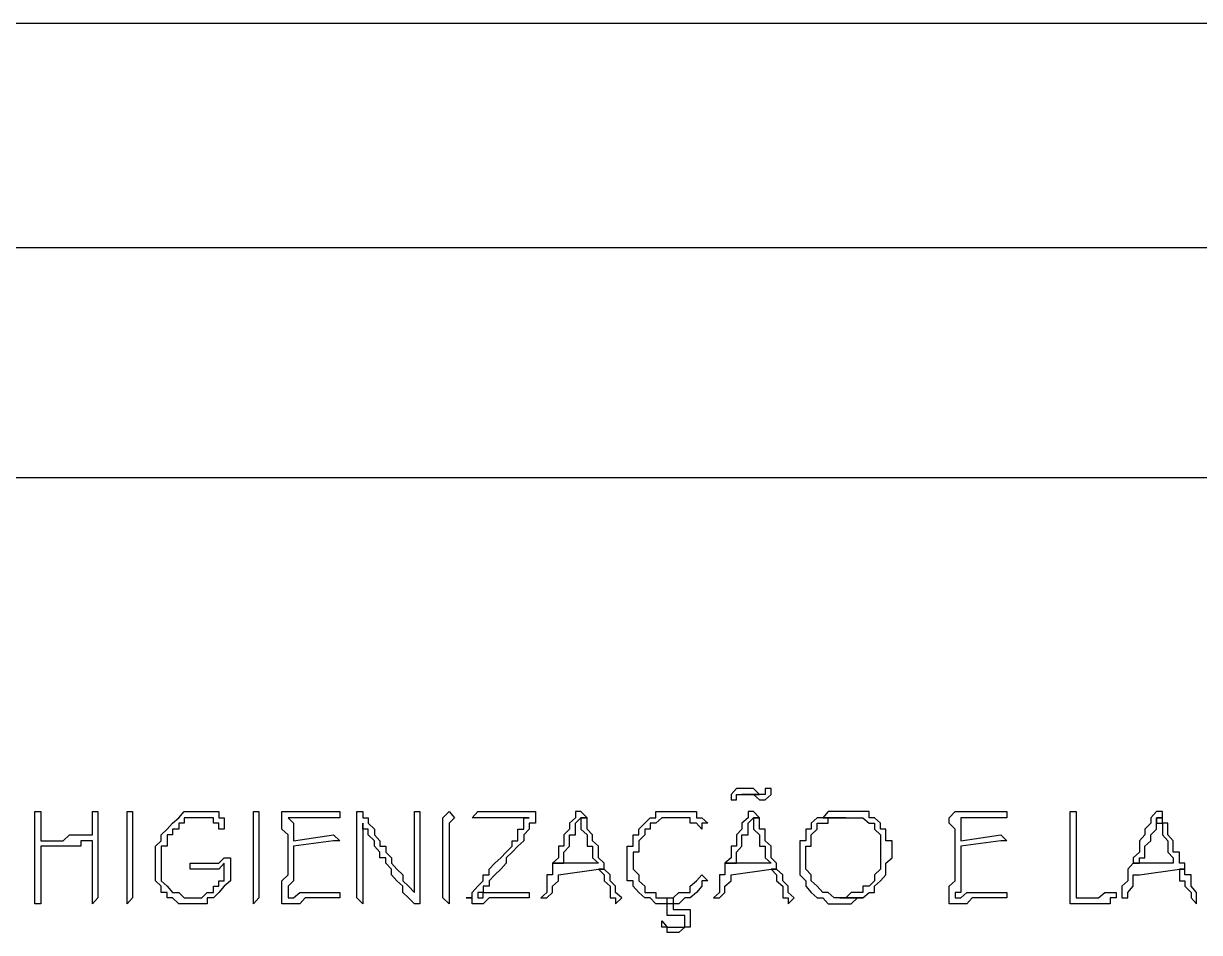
# Model space of a CAD drawing. Header units: millimetres. Extents: x -518.8 to -461.2, y 3.5 to 44.2.
# Drawn here: x -501.582 to -500.281, y 31.136 to 32.142 of the extents above; entities that cross this region are included whole.
import ezdxf

# ---------------------------------------------------------------- set-up
doc = ezdxf.new("R2010")
doc.units = ezdxf.units.MM
doc.header["$MEASUREMENT"] = 0
for name, color, linetype in [('16', 16, 'Continuous'), ('5', 5, 'Continuous'), ('6', 6, 'Continuous'), ('MYSOLIDS', 7, 'Continuous')]:
    doc.layers.add(name, color=color, linetype=linetype)

msp = doc.modelspace()

# ---------------------------------------------------------------- linework, layer by layer
at = {"layer": '16'}
msp.add_lwpolyline([(-498.597, 31.8939), (-505.294, 31.8939)], dxfattribs=at)
at = {"layer": '5'}
msp.add_lwpolyline([(-498.4504, 32.1421), (-498.4504, 31.6391), (-498.6481, 31.6391), (-498.6481, 32.1421), (-498.6481, 32.1421), (-505.2429, 32.1421)], dxfattribs=at)
at = {"layer": '6'}
msp.add_lwpolyline([(-498.6481, 31.6391), (-505.2429, 31.6391)], dxfattribs=at)
at = {"layer": 'MYSOLIDS'}
for points in [[(-500.7872, 31.2954), (-500.7872, 31.2954), (-500.7872, 31.2954), (-500.7933, 31.2954), (-500.7993, 31.2887), (-500.7993, 31.2827), (-500.7993, 31.2827), (-500.7933, 31.2827), (-500.7933, 31.2827), (-500.7933, 31.2887), (-500.7872, 31.2887), (-500.7872, 31.2887), (-500.7677, 31.2887), (-500.7745, 31.2954), (-500.7745, 31.2954), (-500.7805, 31.2954), (-500.7872, 31.2954), (-500.7872, 31.2954)], [(-500.7677, 31.2887), (-500.7872, 31.2887), (-500.7872, 31.2887), (-500.7805, 31.2887), (-500.7677, 31.2887), (-500.7677, 31.2887), (-500.7677, 31.2887), (-500.7677, 31.2887)], [(-500.7549, 31.2954), (-500.7549, 31.2954), (-500.7617, 31.2954), (-500.7617, 31.2887), (-500.7677, 31.2887), (-500.7805, 31.2887), (-500.7745, 31.2887), (-500.7745, 31.2887), (-500.7677, 31.2827), (-500.7677, 31.2827), (-500.7677, 31.2827), (-500.7617, 31.2827), (-500.7549, 31.2887), (-500.7549, 31.2887), (-500.7549, 31.2954), (-500.7549, 31.2954), (-500.7549, 31.2954), (-500.7549, 31.2954)], [(-501.506, 31.2375), (-501.5128, 31.2375), (-501.5188, 31.2375), (-501.5188, 31.2315), (-501.5256, 31.2315), (-501.5316, 31.2315), (-501.5384, 31.2315), (-501.5384, 31.2315), (-501.5444, 31.2315), (-501.5444, 31.2315), (-501.5511, 31.2315), (-501.5572, 31.2315), (-501.5632, 31.2315), (-501.5632, 31.2315), (-501.5632, 31.1744), (-501.5632, 31.1676), (-501.5632, 31.1676), (-501.5632, 31.1676), (-501.5632, 31.1676), (-501.5699, 31.1676), (-501.5699, 31.1676), (-501.5699, 31.1744), (-501.5699, 31.1744), (-501.5699, 31.2631), (-501.5699, 31.2699), (-501.5699, 31.2699), (-501.5632, 31.2699), (-501.5632, 31.2699), (-501.5632, 31.2699), (-501.5632, 31.2699), (-501.5632, 31.2631), (-501.5632, 31.2631), (-501.5632, 31.2375), (-501.5572, 31.2375), (-501.5511, 31.2375), (-501.5511, 31.2375), (-501.5444, 31.2375), (-501.5384, 31.2375), (-501.5384, 31.2375), (-501.5316, 31.2443), (-501.5256, 31.2443), (-501.5188, 31.2443), (-501.5188, 31.2443), (-501.5128, 31.2443), (-501.506, 31.2443), (-501.506, 31.2443), (-501.506, 31.2503), (-501.506, 31.2571), (-501.506, 31.2571), (-501.506, 31.2631), (-501.506, 31.2631), (-501.506, 31.2699), (-501.506, 31.2699), (-501.506, 31.2699), (-501.506, 31.2699), (-501.5, 31.2699), (-501.5, 31.2699), (-501.5, 31.2699), (-501.5, 31.2699), (-501.5, 31.2631), (-501.5, 31.2631), (-501.5, 31.2571), (-501.5, 31.2503), (-501.5, 31.2443), (-501.5, 31.2375), (-501.5, 31.2375), (-501.5, 31.2315), (-501.5, 31.2248), (-501.5, 31.2188), (-501.5, 31.2188), (-501.5, 31.2127), (-501.5, 31.206), (-501.5, 31.206), (-501.5, 31.2), (-501.5, 31.1932), (-501.5, 31.1872), (-501.5, 31.1872), (-501.5, 31.1804), (-501.5, 31.1744), (-501.5, 31.1744), (-501.5, 31.1744), (-501.5, 31.1744), (-501.5, 31.1744), (-501.506, 31.1676), (-501.506, 31.1676), (-501.506, 31.1744), (-501.506, 31.1744), (-501.506, 31.1744), (-501.506, 31.1744), (-501.506, 31.1804), (-501.506, 31.1804), (-501.506, 31.1872), (-501.506, 31.1872), (-501.506, 31.1932), (-501.506, 31.2), (-501.506, 31.206), (-501.506, 31.206), (-501.506, 31.2127), (-501.506, 31.2188), (-501.506, 31.2248), (-501.506, 31.2248), (-501.506, 31.2248), (-501.506, 31.2315), (-501.506, 31.2375), (-501.506, 31.2375), (-501.506, 31.2375), (-501.506, 31.2375)], [(-501.4617, 31.2127), (-501.4617, 31.206), (-501.4617, 31.2), (-501.4617, 31.2), (-501.4617, 31.1932), (-501.4617, 31.1872), (-501.4617, 31.1804), (-501.4617, 31.1804), (-501.4617, 31.1744), (-501.4617, 31.1744), (-501.4617, 31.1744), (-501.4617, 31.1744), (-501.4677, 31.1676), (-501.4677, 31.1676), (-501.4677, 31.1744), (-501.4677, 31.1744), (-501.4677, 31.1744), (-501.4677, 31.1744), (-501.4677, 31.1744), (-501.4677, 31.1744), (-501.4677, 31.1804), (-501.4677, 31.1804), (-501.4677, 31.1872), (-501.4677, 31.1932), (-501.4677, 31.1932), (-501.4677, 31.2), (-501.4677, 31.206), (-501.4677, 31.2127), (-501.4677, 31.2127), (-501.4677, 31.2188), (-501.4677, 31.2248), (-501.4677, 31.2315), (-501.4677, 31.2315), (-501.4677, 31.2375), (-501.4677, 31.2443), (-501.4677, 31.2503), (-501.4677, 31.2503), (-501.4677, 31.2571), (-501.4677, 31.2631), (-501.4677, 31.2631), (-501.4677, 31.2631), (-501.4677, 31.2631), (-501.4677, 31.2699), (-501.4677, 31.2699), (-501.4677, 31.2699), (-501.4677, 31.2699), (-501.4617, 31.2699), (-501.4617, 31.2699), (-501.4617, 31.2631), (-501.4617, 31.2631), (-501.4617, 31.2631), (-501.4617, 31.2631), (-501.4617, 31.2571), (-501.4617, 31.2503), (-501.4617, 31.2503), (-501.4617, 31.2443), (-501.4617, 31.2375), (-501.4617, 31.2315), (-501.4617, 31.2315), (-501.4617, 31.2248), (-501.4617, 31.2188), (-501.4617, 31.2127), (-501.4617, 31.2127), (-501.4617, 31.2127), (-501.4617, 31.2127), (-501.4617, 31.2127)], [(-501.3602, 31.2127), (-501.3662, 31.206), (-501.3662, 31.206), (-501.3722, 31.206), (-501.379, 31.206), (-501.379, 31.206), (-501.385, 31.206), (-501.3918, 31.206), (-501.3918, 31.206), (-501.3978, 31.206), (-501.3978, 31.206), (-501.3978, 31.206), (-501.3978, 31.206), (-501.3978, 31.2127), (-501.3918, 31.2127), (-501.3918, 31.2127), (-501.3918, 31.2127), (-501.385, 31.2127), (-501.385, 31.2127), (-501.379, 31.2127), (-501.3722, 31.2127), (-501.3722, 31.2127), (-501.3662, 31.2127), (-501.3602, 31.2188), (-501.3534, 31.2188), (-501.3534, 31.2127), (-501.3534, 31.2127), (-501.3534, 31.2127), (-501.3534, 31.2127), (-501.3534, 31.206), (-501.3534, 31.2), (-501.3534, 31.2), (-501.3534, 31.1932), (-501.3602, 31.1872), (-501.3602, 31.1872), (-501.3602, 31.1872), (-501.3662, 31.1804), (-501.3662, 31.1804), (-501.3722, 31.1744), (-501.379, 31.1744), (-501.379, 31.1744), (-501.379, 31.1676), (-501.385, 31.1676), (-501.3918, 31.1676), (-501.3978, 31.1676), (-501.3978, 31.1676), (-501.4045, 31.1676), (-501.4045, 31.1676), (-501.4105, 31.1676), (-501.4173, 31.1744), (-501.4173, 31.1744), (-501.4233, 31.1744), (-501.4233, 31.1804), (-501.4301, 31.1804), (-501.4301, 31.1804), (-501.4301, 31.1872), (-501.4361, 31.1932), (-501.4361, 31.1932), (-501.4361, 31.2), (-501.4361, 31.206), (-501.4361, 31.206), (-501.4361, 31.2127), (-501.4361, 31.2127), (-501.4361, 31.2188), (-501.4361, 31.2248), (-501.4361, 31.2248), (-501.4361, 31.2315), (-501.4301, 31.2375), (-501.4301, 31.2443), (-501.4301, 31.2443), (-501.4233, 31.2503), (-501.4233, 31.2503), (-501.4173, 31.2571), (-501.4173, 31.2571), (-501.4105, 31.2631), (-501.4105, 31.2631), (-501.4105, 31.2631), (-501.4045, 31.2699), (-501.3978, 31.2699), (-501.3978, 31.2699), (-501.3918, 31.2699), (-501.385, 31.2699), (-501.385, 31.2699), (-501.379, 31.2699), (-501.379, 31.2699), (-501.3722, 31.2699), (-501.3662, 31.2699), (-501.3662, 31.2631), (-501.3602, 31.2631), (-501.3602, 31.2571), (-501.3602, 31.2571), (-501.3602, 31.2571), (-501.3602, 31.2503), (-501.3602, 31.2503), (-501.3602, 31.2503), (-501.3602, 31.2503), (-501.3662, 31.2503), (-501.3662, 31.2503), (-501.3662, 31.2571), (-501.3722, 31.2571), (-501.3722, 31.2631), (-501.379, 31.2631), (-501.379, 31.2631), (-501.385, 31.2631), (-501.3918, 31.2631), (-501.3918, 31.2631), (-501.3978, 31.2631), (-501.4045, 31.2631), (-501.4045, 31.2571), (-501.4105, 31.2571), (-501.4105, 31.2503), (-501.4173, 31.2503), (-501.4173, 31.2503), (-501.4173, 31.2443), (-501.4233, 31.2443), (-501.4233, 31.2375), (-501.4233, 31.2315), (-501.4301, 31.2315), (-501.4301, 31.2248), (-501.4301, 31.2188), (-501.4301, 31.2188), (-501.4301, 31.2127), (-501.4301, 31.2127), (-501.4301, 31.206), (-501.4301, 31.2), (-501.4301, 31.1932), (-501.4301, 31.1932), (-501.4233, 31.1872), (-501.4233, 31.1872), (-501.4233, 31.1872), (-501.4173, 31.1804), (-501.4173, 31.1804), (-501.4105, 31.1804), (-501.4045, 31.1744), (-501.4045, 31.1744), (-501.3978, 31.1744), (-501.3978, 31.1744), (-501.3918, 31.1744), (-501.385, 31.1744), (-501.379, 31.1804), (-501.379, 31.1804), (-501.3722, 31.1804), (-501.3722, 31.1872), (-501.3722, 31.1872), (-501.3662, 31.1872), (-501.3662, 31.1932), (-501.3602, 31.1932), (-501.3602, 31.2), (-501.3602, 31.206), (-501.3602, 31.206), (-501.3602, 31.2127), (-501.3602, 31.2127), (-501.3602, 31.2127), (-501.3602, 31.2127)], [(-501.3218, 31.2127), (-501.3218, 31.206), (-501.3218, 31.2), (-501.3218, 31.2), (-501.3218, 31.1932), (-501.3218, 31.1872), (-501.3218, 31.1804), (-501.3218, 31.1804), (-501.3218, 31.1744), (-501.3218, 31.1744), (-501.3218, 31.1744), (-501.3218, 31.1744), (-501.3278, 31.1676), (-501.3278, 31.1676), (-501.3278, 31.1744), (-501.3278, 31.1744), (-501.3278, 31.1744), (-501.3278, 31.1744), (-501.3278, 31.1744), (-501.3278, 31.1744), (-501.3278, 31.1804), (-501.3278, 31.1804), (-501.3278, 31.1872), (-501.3278, 31.1932), (-501.3278, 31.1932), (-501.3278, 31.2), (-501.3278, 31.206), (-501.3278, 31.2127), (-501.3278, 31.2127), (-501.3278, 31.2188), (-501.3278, 31.2248), (-501.3278, 31.2315), (-501.3278, 31.2315), (-501.3278, 31.2375), (-501.3278, 31.2443), (-501.3278, 31.2503), (-501.3278, 31.2503), (-501.3278, 31.2571), (-501.3278, 31.2631), (-501.3278, 31.2631), (-501.3278, 31.2631), (-501.3278, 31.2631), (-501.3278, 31.2699), (-501.3278, 31.2699), (-501.3278, 31.2699), (-501.3278, 31.2699), (-501.3218, 31.2699), (-501.3218, 31.2699), (-501.3218, 31.2631), (-501.3218, 31.2631), (-501.3218, 31.2631), (-501.3218, 31.2631), (-501.3218, 31.2571), (-501.3218, 31.2503), (-501.3218, 31.2503), (-501.3218, 31.2443), (-501.3218, 31.2375), (-501.3218, 31.2315), (-501.3218, 31.2315), (-501.3218, 31.2248), (-501.3218, 31.2188), (-501.3218, 31.2127), (-501.3218, 31.2127), (-501.3218, 31.2127), (-501.3218, 31.2127), (-501.3218, 31.2127)], [(-501.2835, 31.2375), (-501.2391, 31.2443), (-501.2391, 31.2443), (-501.2391, 31.2443), (-501.2391, 31.2443), (-501.2324, 31.2375), (-501.2324, 31.2375), (-501.2391, 31.2375), (-501.2391, 31.2375), (-501.2391, 31.2375), (-501.2391, 31.2375), (-501.2835, 31.2315), (-501.2835, 31.2315), (-501.2835, 31.2315), (-501.2835, 31.2248), (-501.2835, 31.2248), (-501.2835, 31.2188), (-501.2835, 31.2188), (-501.2835, 31.2127), (-501.2835, 31.206), (-501.2835, 31.206), (-501.2835, 31.2), (-501.2835, 31.2), (-501.2835, 31.1932), (-501.2895, 31.1872), (-501.2895, 31.1804), (-501.2895, 31.1804), (-501.2895, 31.1744), (-501.2835, 31.1744), (-501.2767, 31.1804), (-501.2707, 31.1804), (-501.2707, 31.1804), (-501.2647, 31.1804), (-501.2579, 31.1804), (-501.2579, 31.1804), (-501.2519, 31.1804), (-501.2451, 31.1804), (-501.2451, 31.1804), (-501.2391, 31.1804), (-501.2391, 31.1804), (-501.2324, 31.1804), (-501.2324, 31.1804), (-501.2324, 31.1744), (-501.2324, 31.1744), (-501.2324, 31.1744), (-501.2391, 31.1744), (-501.2451, 31.1744), (-501.2451, 31.1744), (-501.2519, 31.1744), (-501.2519, 31.1744), (-501.2579, 31.1744), (-501.2647, 31.1744), (-501.2707, 31.1744), (-501.2707, 31.1744), (-501.2767, 31.1676), (-501.2835, 31.1676), (-501.2835, 31.1676), (-501.2895, 31.1676), (-501.2895, 31.1676), (-501.2963, 31.1676), (-501.2963, 31.1676), (-501.2963, 31.1744), (-501.2963, 31.1744), (-501.2963, 31.1804), (-501.2963, 31.1804), (-501.2963, 31.1872), (-501.2963, 31.1932), (-501.2963, 31.1932), (-501.2895, 31.2), (-501.2895, 31.206), (-501.2895, 31.206), (-501.2895, 31.2127), (-501.2895, 31.2188), (-501.2895, 31.2248), (-501.2895, 31.2248), (-501.2895, 31.2315), (-501.2895, 31.2375), (-501.2895, 31.2375), (-501.2895, 31.2443), (-501.2963, 31.2503), (-501.2963, 31.2571), (-501.2963, 31.2571), (-501.2963, 31.2631), (-501.2963, 31.2631), (-501.2963, 31.2631), (-501.2963, 31.2699), (-501.2963, 31.2699), (-501.2895, 31.2699), (-501.2895, 31.2699), (-501.2835, 31.2699), (-501.2767, 31.2699), (-501.2767, 31.2699), (-501.2707, 31.2699), (-501.2707, 31.2699), (-501.2647, 31.2699), (-501.2647, 31.2699), (-501.2579, 31.2699), (-501.2519, 31.2699), (-501.2451, 31.2699), (-501.2451, 31.2699), (-501.2391, 31.2699), (-501.2391, 31.2699), (-501.2391, 31.2699), (-501.2324, 31.2699), (-501.2324, 31.2699), (-501.2324, 31.2699), (-501.2324, 31.2699), (-501.2324, 31.2699), (-501.2324, 31.2631), (-501.2391, 31.2631), (-501.2391, 31.2631), (-501.2451, 31.2631), (-501.2519, 31.2631), (-501.2579, 31.2631), (-501.2647, 31.2631), (-501.2707, 31.2631), (-501.2767, 31.2631), (-501.2767, 31.2631), (-501.2835, 31.2631), (-501.2895, 31.2631), (-501.2835, 31.2571), (-501.2835, 31.2503), (-501.2835, 31.2503), (-501.2835, 31.2443), (-501.2835, 31.2443), (-501.2835, 31.2375), (-501.2835, 31.2375), (-501.2835, 31.2375), (-501.2835, 31.2375)], [(-501.2068, 31.2571), (-501.2068, 31.1744), (-501.2068, 31.1744), (-501.2068, 31.1744), (-501.2068, 31.1676), (-501.2068, 31.1676), (-501.2136, 31.1744), (-501.2136, 31.1744), (-501.2136, 31.1744), (-501.2136, 31.1744), (-501.2136, 31.2631), (-501.2136, 31.2699), (-501.2136, 31.2699), (-501.2068, 31.2699), (-501.2068, 31.2699), (-501.2068, 31.2699), (-501.2068, 31.2631), (-501.2008, 31.2631), (-501.2008, 31.2631), (-501.2008, 31.2571), (-501.2008, 31.2571), (-501.194, 31.2503), (-501.194, 31.2443), (-501.194, 31.2443), (-501.188, 31.2375), (-501.188, 31.2315), (-501.1812, 31.2315), (-501.1812, 31.2248), (-501.1812, 31.2248), (-501.1752, 31.2188), (-501.1752, 31.2188), (-501.1752, 31.2127), (-501.1692, 31.206), (-501.1692, 31.206), (-501.1624, 31.2), (-501.1624, 31.1932), (-501.1624, 31.1932), (-501.1564, 31.1872), (-501.1564, 31.1872), (-501.1496, 31.1804), (-501.1496, 31.1872), (-501.1496, 31.1932), (-501.1496, 31.1932), (-501.1496, 31.2), (-501.1496, 31.2), (-501.1496, 31.206), (-501.1496, 31.2127), (-501.1496, 31.2127), (-501.1496, 31.2188), (-501.1496, 31.2248), (-501.1496, 31.2315), (-501.1496, 31.2315), (-501.1496, 31.2375), (-501.1496, 31.2443), (-501.1496, 31.2443), (-501.1496, 31.2503), (-501.1496, 31.2571), (-501.1496, 31.2631), (-501.1496, 31.2631), (-501.1496, 31.2631), (-501.1496, 31.2699), (-501.1496, 31.2699), (-501.1496, 31.2699), (-501.1496, 31.2699), (-501.1436, 31.2699), (-501.1436, 31.2699), (-501.1436, 31.2631), (-501.1436, 31.2631), (-501.1436, 31.2631), (-501.1436, 31.2631), (-501.1436, 31.2571), (-501.1436, 31.2503), (-501.1436, 31.2503), (-501.1436, 31.2443), (-501.1436, 31.2375), (-501.1436, 31.2315), (-501.1436, 31.2315), (-501.1436, 31.2248), (-501.1436, 31.2188), (-501.1436, 31.2127), (-501.1436, 31.2127), (-501.1436, 31.2127), (-501.1436, 31.206), (-501.1436, 31.2), (-501.1436, 31.1932), (-501.1436, 31.1932), (-501.1436, 31.1872), (-501.1436, 31.1804), (-501.1436, 31.1804), (-501.1436, 31.1744), (-501.1436, 31.1744), (-501.1436, 31.1676), (-501.1436, 31.1676), (-501.1496, 31.1676), (-501.1496, 31.1676), (-501.1496, 31.1676), (-501.1496, 31.1676), (-501.1564, 31.1744), (-501.1564, 31.1744), (-501.1624, 31.1804), (-501.1624, 31.1872), (-501.1692, 31.1932), (-501.1692, 31.1932), (-501.1752, 31.2), (-501.1752, 31.2), (-501.1752, 31.206), (-501.1812, 31.2127), (-501.1812, 31.2127), (-501.1812, 31.2188), (-501.188, 31.2188), (-501.188, 31.2248), (-501.194, 31.2315), (-501.194, 31.2315), (-501.194, 31.2375), (-501.2008, 31.2443), (-501.2008, 31.2503), (-501.2068, 31.2503), (-501.2068, 31.2571), (-501.2068, 31.2571), (-501.2068, 31.2571), (-501.2068, 31.2571)], [(-501.1113, 31.2127), (-501.1113, 31.206), (-501.1113, 31.2), (-501.1113, 31.2), (-501.1113, 31.1932), (-501.1113, 31.1872), (-501.1113, 31.1804), (-501.1113, 31.1804), (-501.1113, 31.1744), (-501.1113, 31.1744), (-501.1113, 31.1744), (-501.1113, 31.1744), (-501.1113, 31.1676), (-501.1113, 31.1676), (-501.1181, 31.1744), (-501.1181, 31.1744), (-501.1181, 31.1744), (-501.1181, 31.1744), (-501.1181, 31.1744), (-501.1181, 31.1744), (-501.1181, 31.1804), (-501.1181, 31.1804), (-501.1181, 31.1872), (-501.1181, 31.1932), (-501.1181, 31.1932), (-501.1181, 31.2), (-501.1181, 31.206), (-501.1181, 31.2127), (-501.1181, 31.2127), (-501.1181, 31.2188), (-501.1181, 31.2248), (-501.1181, 31.2315), (-501.1181, 31.2315), (-501.1181, 31.2375), (-501.1181, 31.2443), (-501.1181, 31.2503), (-501.1181, 31.2503), (-501.1181, 31.2571), (-501.1181, 31.2631), (-501.1181, 31.2631), (-501.1181, 31.2631), (-501.1181, 31.2631), (-501.1113, 31.2699), (-501.1113, 31.2699), (-501.1113, 31.2699), (-501.1113, 31.2699), (-501.1113, 31.2699), (-501.1113, 31.2699), (-501.1053, 31.2631), (-501.1053, 31.2631), (-501.1053, 31.2631), (-501.1053, 31.2631), (-501.1113, 31.2571), (-501.1113, 31.2503), (-501.1113, 31.2503), (-501.1113, 31.2443), (-501.1113, 31.2375), (-501.1113, 31.2315), (-501.1113, 31.2315), (-501.1113, 31.2248), (-501.1113, 31.2188), (-501.1113, 31.2127), (-501.1113, 31.2127), (-501.1113, 31.2127), (-501.1113, 31.2127), (-501.1113, 31.2127)], [(-501.0226, 31.2631), (-501.0286, 31.2631), (-501.0354, 31.2631), (-501.0414, 31.2631), (-501.0481, 31.2631), (-501.0542, 31.2631), (-501.0542, 31.2631), (-501.0609, 31.2631), (-501.0609, 31.2631), (-501.0609, 31.2631), (-501.0669, 31.2631), (-501.0737, 31.2631), (-501.0797, 31.2631), (-501.0797, 31.2631), (-501.0797, 31.2631), (-501.0797, 31.2631), (-501.0857, 31.2631), (-501.0857, 31.2631), (-501.0797, 31.2699), (-501.0797, 31.2699), (-501.0797, 31.2699), (-501.0737, 31.2699), (-501.0737, 31.2699), (-501.0669, 31.2699), (-501.0609, 31.2699), (-501.0542, 31.2699), (-501.0542, 31.2699), (-501.0481, 31.2699), (-501.0414, 31.2699), (-501.0354, 31.2699), (-501.0354, 31.2699), (-501.0286, 31.2699), (-501.0226, 31.2699), (-501.0226, 31.2699), (-501.0158, 31.2699), (-501.0158, 31.2699), (-501.0158, 31.2631), (-501.0158, 31.2631), (-501.0158, 31.2631), (-501.0158, 31.2631), (-501.0158, 31.2571), (-501.0226, 31.2571), (-501.0226, 31.2503), (-501.0286, 31.2443), (-501.0286, 31.2375), (-501.0354, 31.2315), (-501.0354, 31.2315), (-501.0354, 31.2315), (-501.0414, 31.2248), (-501.0414, 31.2248), (-501.0481, 31.2188), (-501.0481, 31.2188), (-501.0481, 31.2127), (-501.0542, 31.206), (-501.0542, 31.206), (-501.0609, 31.2), (-501.0609, 31.2), (-501.0669, 31.1932), (-501.0669, 31.1872), (-501.0737, 31.1872), (-501.0737, 31.1804), (-501.0797, 31.1804), (-501.0797, 31.1744), (-501.0737, 31.1744), (-501.0737, 31.1804), (-501.0669, 31.1804), (-501.0609, 31.1804), (-501.0542, 31.1804), (-501.0542, 31.1804), (-501.0481, 31.1804), (-501.0481, 31.1804), (-501.0414, 31.1804), (-501.0354, 31.1804), (-501.0286, 31.1804), (-501.0286, 31.1804), (-501.0286, 31.1804), (-501.0226, 31.1804), (-501.0226, 31.1804), (-501.0226, 31.1744), (-501.0226, 31.1744), (-501.0226, 31.1744), (-501.0226, 31.1744), (-501.0286, 31.1744), (-501.0354, 31.1744), (-501.0354, 31.1744), (-501.0354, 31.1744), (-501.0414, 31.1744), (-501.0481, 31.1744), (-501.0481, 31.1744), (-501.0481, 31.1744), (-501.0542, 31.1744), (-501.0609, 31.1744), (-501.0609, 31.1744), (-501.0669, 31.1744), (-501.0737, 31.1676), (-501.0797, 31.1676), (-501.0797, 31.1676), (-501.0857, 31.1676), (-501.0857, 31.1676), (-501.0857, 31.1744), (-501.0857, 31.1744), (-501.0925, 31.1744), (-501.0925, 31.1744), (-501.0857, 31.1744), (-501.0857, 31.1804), (-501.0797, 31.1872), (-501.0797, 31.1872), (-501.0797, 31.1872), (-501.0737, 31.1932), (-501.0737, 31.2), (-501.0737, 31.2), (-501.0669, 31.2), (-501.0669, 31.206), (-501.0609, 31.2127), (-501.0609, 31.2127), (-501.0542, 31.2188), (-501.0542, 31.2188), (-501.0481, 31.2248), (-501.0481, 31.2248), (-501.0414, 31.2315), (-501.0414, 31.2315), (-501.0414, 31.2375), (-501.0354, 31.2375), (-501.0354, 31.2443), (-501.0354, 31.2503), (-501.0286, 31.2503), (-501.0286, 31.2571), (-501.0286, 31.2631), (-501.0226, 31.2631), (-501.0226, 31.2631), (-501.0226, 31.2631), (-501.0226, 31.2631)], [(-500.9587, 31.2631), (-500.9654, 31.2631), (-500.9654, 31.2571), (-500.9654, 31.2571), (-500.9654, 31.2503), (-500.9587, 31.2443), (-500.9587, 31.2443), (-500.9587, 31.2375), (-500.9587, 31.2315), (-500.9527, 31.2315), (-500.9527, 31.2248), (-500.9527, 31.2188), (-500.9527, 31.2188), (-500.9459, 31.2127), (-500.9902, 31.2127), (-500.997, 31.2127), (-500.997, 31.206), (-500.997, 31.2), (-501.003, 31.2), (-501.003, 31.1932), (-501.003, 31.1932), (-501.003, 31.1872), (-501.003, 31.1804), (-501.0098, 31.1744), (-501.0098, 31.1744), (-501.003, 31.1744), (-501.003, 31.1744), (-501.003, 31.1744), (-501.003, 31.1744), (-500.997, 31.1804), (-500.997, 31.1872), (-500.997, 31.1872), (-500.997, 31.1872), (-500.9902, 31.1932), (-500.9902, 31.2), (-500.9902, 31.2), (-500.9459, 31.206), (-500.9399, 31.206), (-500.9399, 31.2127), (-500.9399, 31.2127), (-500.9459, 31.2188), (-500.9459, 31.2248), (-500.9459, 31.2248), (-500.9459, 31.2315), (-500.9527, 31.2375), (-500.9527, 31.2375), (-500.9527, 31.2443), (-500.9527, 31.2443), (-500.9587, 31.2503), (-500.9587, 31.2503), (-500.9587, 31.2571), (-500.9587, 31.2571), (-500.9587, 31.2631), (-500.9587, 31.2631)], [(-500.9654, 31.2699), (-500.9654, 31.2699), (-500.9714, 31.2699), (-500.9714, 31.2699), (-500.9714, 31.2631), (-500.9714, 31.2631), (-500.9782, 31.2571), (-500.9782, 31.2503), (-500.9842, 31.2443), (-500.9842, 31.2375), (-500.9842, 31.2315), (-500.9902, 31.2315), (-500.9902, 31.2248), (-500.9902, 31.2248), (-500.9902, 31.2188), (-500.997, 31.2127), (-500.997, 31.2127), (-500.9902, 31.2127), (-500.9842, 31.2127), (-500.9842, 31.2188), (-500.9842, 31.2188), (-500.9842, 31.2248), (-500.9782, 31.2315), (-500.9782, 31.2315), (-500.9782, 31.2315), (-500.9782, 31.2375), (-500.9782, 31.2443), (-500.9714, 31.2443), (-500.9714, 31.2503), (-500.9714, 31.2571), (-500.9654, 31.2631), (-500.9587, 31.2631), (-500.9654, 31.2699), (-500.9654, 31.2699), (-500.9654, 31.2699), (-500.9654, 31.2699)], [(-500.8632, 31.2631), (-500.8699, 31.2631), (-500.8699, 31.2631), (-500.876, 31.2631), (-500.876, 31.2631), (-500.8827, 31.2571), (-500.8887, 31.2571), (-500.8887, 31.2503), (-500.8948, 31.2503), (-500.8948, 31.2503), (-500.8948, 31.2443), (-500.9015, 31.2375), (-500.9015, 31.2375), (-500.9015, 31.2315), (-500.9015, 31.2315), (-500.9015, 31.2248), (-500.9075, 31.2248), (-500.9075, 31.2188), (-500.9075, 31.2127), (-500.9075, 31.2127), (-500.9075, 31.206), (-500.9015, 31.2), (-500.9015, 31.1932), (-500.9015, 31.1932), (-500.8948, 31.1872), (-500.8948, 31.1872), (-500.8948, 31.1804), (-500.8887, 31.1804), (-500.8827, 31.1804), (-500.8827, 31.1744), (-500.876, 31.1744), (-500.8699, 31.1744), (-500.8699, 31.1744), (-500.8632, 31.1744), (-500.8632, 31.1744), (-500.8572, 31.1804), (-500.8572, 31.1804), (-500.8504, 31.1804), (-500.8444, 31.1804), (-500.8444, 31.1872), (-500.8444, 31.1872), (-500.8376, 31.1932), (-500.8376, 31.1932), (-500.8316, 31.2), (-500.8316, 31.2), (-500.8316, 31.2), (-500.8316, 31.2), (-500.8248, 31.1932), (-500.8248, 31.1932), (-500.8316, 31.1932), (-500.8316, 31.1872), (-500.8316, 31.1872), (-500.8376, 31.1804), (-500.8376, 31.1804), (-500.8444, 31.1744), (-500.8444, 31.1744), (-500.8504, 31.1744), (-500.8504, 31.1744), (-500.8572, 31.1676), (-500.8572, 31.1676), (-500.8632, 31.1676), (-500.8699, 31.1676), (-500.8699, 31.1676), (-500.876, 31.1676), (-500.8827, 31.1676), (-500.8827, 31.1676), (-500.8887, 31.1744), (-500.8948, 31.1744), (-500.8948, 31.1744), (-500.9015, 31.1804), (-500.9015, 31.1804), (-500.9075, 31.1872), (-500.9075, 31.1872), (-500.9075, 31.1932), (-500.9143, 31.1932), (-500.9143, 31.2), (-500.9143, 31.206), (-500.9143, 31.2127), (-500.9143, 31.2127), (-500.9143, 31.2188), (-500.9143, 31.2248), (-500.9143, 31.2248), (-500.9143, 31.2315), (-500.9075, 31.2315), (-500.9075, 31.2375), (-500.9075, 31.2443), (-500.9015, 31.2443), (-500.9015, 31.2503), (-500.9015, 31.2503), (-500.8948, 31.2571), (-500.8948, 31.2571), (-500.8887, 31.2631), (-500.8827, 31.2631), (-500.8827, 31.2699), (-500.876, 31.2699), (-500.876, 31.2699), (-500.8699, 31.2699), (-500.8632, 31.2699), (-500.8632, 31.2699), (-500.8572, 31.2699), (-500.8504, 31.2699), (-500.8504, 31.2699), (-500.8444, 31.2699), (-500.8376, 31.2699), (-500.8376, 31.2631), (-500.8316, 31.2631), (-500.8316, 31.2631), (-500.8248, 31.2571), (-500.8248, 31.2571), (-500.8316, 31.2571), (-500.8316, 31.2571), (-500.8316, 31.2503), (-500.8316, 31.2503), (-500.8376, 31.2571), (-500.8376, 31.2571), (-500.8376, 31.2571), (-500.8376, 31.2571), (-500.8444, 31.2571), (-500.8444, 31.2631), (-500.8504, 31.2631), (-500.8572, 31.2631), (-500.8572, 31.2631), (-500.8632, 31.2631), (-500.8632, 31.2631), (-500.8632, 31.2631), (-500.8632, 31.2631)], [(-500.7677, 31.2631), (-500.7745, 31.2631), (-500.7745, 31.2571), (-500.7745, 31.2571), (-500.7745, 31.2503), (-500.7677, 31.2443), (-500.7677, 31.2443), (-500.7677, 31.2375), (-500.7677, 31.2315), (-500.7617, 31.2315), (-500.7617, 31.2248), (-500.7617, 31.2188), (-500.7617, 31.2188), (-500.7549, 31.2127), (-500.7993, 31.2127), (-500.806, 31.2127), (-500.806, 31.206), (-500.806, 31.2), (-500.8121, 31.2), (-500.8121, 31.1932), (-500.8121, 31.1932), (-500.8121, 31.1872), (-500.8121, 31.1804), (-500.8188, 31.1744), (-500.8188, 31.1744), (-500.8121, 31.1744), (-500.8121, 31.1744), (-500.8121, 31.1744), (-500.8121, 31.1744), (-500.806, 31.1804), (-500.806, 31.1872), (-500.806, 31.1872), (-500.806, 31.1872), (-500.7993, 31.1932), (-500.7993, 31.2), (-500.7993, 31.2), (-500.7549, 31.206), (-500.7489, 31.206), (-500.7489, 31.2127), (-500.7489, 31.2127), (-500.7549, 31.2188), (-500.7549, 31.2248), (-500.7549, 31.2248), (-500.7549, 31.2315), (-500.7617, 31.2375), (-500.7617, 31.2375), (-500.7617, 31.2443), (-500.7617, 31.2443), (-500.7617, 31.2503), (-500.7677, 31.2503), (-500.7677, 31.2571), (-500.7677, 31.2571), (-500.7677, 31.2631), (-500.7677, 31.2631)], [(-500.7745, 31.2699), (-500.7745, 31.2699), (-500.7805, 31.2699), (-500.7805, 31.2699), (-500.7805, 31.2631), (-500.7805, 31.2631), (-500.7872, 31.2571), (-500.7872, 31.2503), (-500.7933, 31.2443), (-500.7933, 31.2375), (-500.7933, 31.2315), (-500.7993, 31.2315), (-500.7993, 31.2248), (-500.7993, 31.2248), (-500.7993, 31.2188), (-500.806, 31.2127), (-500.806, 31.2127), (-500.7993, 31.2127), (-500.7933, 31.2127), (-500.7933, 31.2188), (-500.7933, 31.2188), (-500.7933, 31.2248), (-500.7872, 31.2315), (-500.7872, 31.2315), (-500.7872, 31.2315), (-500.7872, 31.2375), (-500.7872, 31.2443), (-500.7805, 31.2443), (-500.7805, 31.2503), (-500.7805, 31.2571), (-500.7745, 31.2631), (-500.7677, 31.2631), (-500.7745, 31.2699), (-500.7745, 31.2699), (-500.7745, 31.2699), (-500.7745, 31.2699)], [(-500.6978, 31.2631), (-500.7038, 31.2631), (-500.7038, 31.2631), (-500.7105, 31.2571), (-500.7105, 31.2571), (-500.7105, 31.2503), (-500.7166, 31.2503), (-500.7166, 31.2443), (-500.7166, 31.2375), (-500.7233, 31.2375), (-500.7233, 31.2315), (-500.7233, 31.2248), (-500.7233, 31.2248), (-500.7233, 31.2188), (-500.7233, 31.2127), (-500.7233, 31.2127), (-500.7233, 31.206), (-500.7233, 31.2), (-500.7166, 31.1932), (-500.7166, 31.1932), (-500.7166, 31.1872), (-500.7166, 31.1872), (-500.7105, 31.1804), (-500.7105, 31.1804), (-500.7038, 31.1744), (-500.7038, 31.1744), (-500.6978, 31.1744), (-500.6918, 31.1676), (-500.6918, 31.1676), (-500.685, 31.1676), (-500.679, 31.1676), (-500.679, 31.1676), (-500.6722, 31.1676), (-500.6662, 31.1676), (-500.6662, 31.1676), (-500.6594, 31.1744), (-500.6594, 31.1744), (-500.6534, 31.1744), (-500.679, 31.1744), (-500.679, 31.1744), (-500.685, 31.1744), (-500.6918, 31.1804), (-500.6978, 31.1804), (-500.6978, 31.1804), (-500.7038, 31.1872), (-500.7038, 31.1872), (-500.7038, 31.1872), (-500.7105, 31.1932), (-500.7105, 31.1932), (-500.7105, 31.2), (-500.7105, 31.2), (-500.7166, 31.206), (-500.7166, 31.2127), (-500.7166, 31.2188), (-500.7166, 31.2188), (-500.7166, 31.2248), (-500.7166, 31.2315), (-500.7105, 31.2315), (-500.7105, 31.2375), (-500.7105, 31.2443), (-500.7105, 31.2443), (-500.7038, 31.2503), (-500.7038, 31.2503), (-500.7038, 31.2571), (-500.6978, 31.2571), (-500.6918, 31.2571), (-500.6918, 31.2631), (-500.685, 31.2631), (-500.679, 31.2631), (-500.679, 31.2631), (-500.6722, 31.2631), (-500.6978, 31.2631), (-500.6978, 31.2631)], [(-500.6722, 31.2699), (-500.6722, 31.2699), (-500.679, 31.2699), (-500.679, 31.2699), (-500.685, 31.2699), (-500.6918, 31.2699), (-500.6918, 31.2699), (-500.6978, 31.2631), (-500.6722, 31.2631), (-500.6722, 31.2631), (-500.6662, 31.2631), (-500.6594, 31.2631), (-500.6594, 31.2631), (-500.6534, 31.2631), (-500.6466, 31.2571), (-500.6466, 31.2571), (-500.6406, 31.2571), (-500.6406, 31.2503), (-500.6406, 31.2503), (-500.6339, 31.2443), (-500.6339, 31.2443), (-500.6339, 31.2375), (-500.6339, 31.2315), (-500.6339, 31.2315), (-500.6339, 31.2248), (-500.6339, 31.2248), (-500.6339, 31.2188), (-500.6339, 31.2127), (-500.6339, 31.2127), (-500.6339, 31.206), (-500.6406, 31.2), (-500.6406, 31.2), (-500.6406, 31.1932), (-500.6406, 31.1932), (-500.6466, 31.1872), (-500.6534, 31.1872), (-500.6534, 31.1804), (-500.6594, 31.1804), (-500.6594, 31.1804), (-500.6662, 31.1804), (-500.6722, 31.1744), (-500.6722, 31.1744), (-500.679, 31.1744), (-500.6534, 31.1744), (-500.6534, 31.1744), (-500.6466, 31.1804), (-500.6406, 31.1804), (-500.6406, 31.1804), (-500.6406, 31.1872), (-500.6339, 31.1932), (-500.6339, 31.1932), (-500.6278, 31.2), (-500.6278, 31.2), (-500.6278, 31.206), (-500.6278, 31.206), (-500.6278, 31.2127), (-500.6211, 31.2188), (-500.6211, 31.2188), (-500.6211, 31.2248), (-500.6211, 31.2248), (-500.6211, 31.2315), (-500.6211, 31.2375), (-500.6278, 31.2375), (-500.6278, 31.2443), (-500.6278, 31.2503), (-500.6339, 31.2503), (-500.6339, 31.2571), (-500.6339, 31.2571), (-500.6406, 31.2631), (-500.6406, 31.2631), (-500.6466, 31.2631), (-500.6466, 31.2699), (-500.6534, 31.2699), (-500.6594, 31.2699), (-500.6594, 31.2699), (-500.6662, 31.2699), (-500.6722, 31.2699), (-500.6722, 31.2699)], [(-500.5451, 31.2375), (-500.5008, 31.2443), (-500.5008, 31.2443), (-500.5008, 31.2443), (-500.5008, 31.2443), (-500.494, 31.2375), (-500.494, 31.2375), (-500.5008, 31.2375), (-500.5008, 31.2375), (-500.5008, 31.2375), (-500.5008, 31.2375), (-500.5451, 31.2315), (-500.5451, 31.2315), (-500.5451, 31.2315), (-500.5451, 31.2248), (-500.5451, 31.2248), (-500.5451, 31.2188), (-500.5451, 31.2188), (-500.5451, 31.2127), (-500.5451, 31.206), (-500.5451, 31.206), (-500.5451, 31.2), (-500.5451, 31.2), (-500.5451, 31.1932), (-500.5451, 31.1872), (-500.5451, 31.1804), (-500.5511, 31.1804), (-500.5511, 31.1744), (-500.5451, 31.1744), (-500.5384, 31.1804), (-500.5324, 31.1804), (-500.5324, 31.1804), (-500.5256, 31.1804), (-500.5196, 31.1804), (-500.5196, 31.1804), (-500.5128, 31.1804), (-500.5068, 31.1804), (-500.5068, 31.1804), (-500.5008, 31.1804), (-500.5008, 31.1804), (-500.494, 31.1804), (-500.494, 31.1804), (-500.494, 31.1744), (-500.494, 31.1744), (-500.494, 31.1744), (-500.5008, 31.1744), (-500.5068, 31.1744), (-500.5068, 31.1744), (-500.5128, 31.1744), (-500.5128, 31.1744), (-500.5196, 31.1744), (-500.5256, 31.1744), (-500.5324, 31.1744), (-500.5324, 31.1744), (-500.5384, 31.1676), (-500.5451, 31.1676), (-500.5451, 31.1676), (-500.5511, 31.1676), (-500.5511, 31.1676), (-500.5579, 31.1676), (-500.5579, 31.1676), (-500.5579, 31.1744), (-500.5579, 31.1744), (-500.5579, 31.1804), (-500.5579, 31.1804), (-500.5579, 31.1872), (-500.5511, 31.1932), (-500.5511, 31.1932), (-500.5511, 31.2), (-500.5511, 31.206), (-500.5511, 31.206), (-500.5511, 31.2127), (-500.5511, 31.2188), (-500.5511, 31.2248), (-500.5511, 31.2248), (-500.5511, 31.2315), (-500.5511, 31.2375), (-500.5511, 31.2375), (-500.5511, 31.2443), (-500.5511, 31.2503), (-500.5579, 31.2571), (-500.5579, 31.2571), (-500.5579, 31.2631), (-500.5579, 31.2631), (-500.5579, 31.2631), (-500.5511, 31.2699), (-500.5511, 31.2699), (-500.5511, 31.2699), (-500.5511, 31.2699), (-500.5451, 31.2699), (-500.5384, 31.2699), (-500.5324, 31.2699), (-500.5324, 31.2699), (-500.5324, 31.2699), (-500.5256, 31.2699), (-500.5196, 31.2699), (-500.5196, 31.2699), (-500.5128, 31.2699), (-500.5068, 31.2699), (-500.5068, 31.2699), (-500.5008, 31.2699), (-500.5008, 31.2699), (-500.5008, 31.2699), (-500.494, 31.2699), (-500.494, 31.2699), (-500.494, 31.2699), (-500.494, 31.2699), (-500.494, 31.2699), (-500.494, 31.2631), (-500.5008, 31.2631), (-500.5008, 31.2631), (-500.5068, 31.2631), (-500.5128, 31.2631), (-500.5196, 31.2631), (-500.5256, 31.2631), (-500.5324, 31.2631), (-500.5384, 31.2631), (-500.5384, 31.2631), (-500.5451, 31.2631), (-500.5451, 31.2631), (-500.5451, 31.2571), (-500.5451, 31.2503), (-500.5451, 31.2503), (-500.5451, 31.2443), (-500.5451, 31.2443), (-500.5451, 31.2375), (-500.5451, 31.2375), (-500.5451, 31.2375), (-500.5451, 31.2375)], [(-500.4173, 31.1744), (-500.4113, 31.1744), (-500.4053, 31.1744), (-500.4053, 31.1744), (-500.3985, 31.1744), (-500.3925, 31.1744), (-500.3925, 31.1744), (-500.3857, 31.1804), (-500.3797, 31.1804), (-500.3797, 31.1804), (-500.373, 31.1804), (-500.373, 31.1744), (-500.373, 31.1744), (-500.373, 31.1744), (-500.373, 31.1744), (-500.373, 31.1744), (-500.3797, 31.1744), (-500.3797, 31.1676), (-500.3857, 31.1676), (-500.3857, 31.1676), (-500.3925, 31.1676), (-500.3925, 31.1676), (-500.3985, 31.1676), (-500.4053, 31.1676), (-500.4113, 31.1676), (-500.4113, 31.1676), (-500.4173, 31.1676), (-500.4173, 31.1676), (-500.4173, 31.1676), (-500.4241, 31.1676), (-500.4241, 31.1676), (-500.4241, 31.1744), (-500.4241, 31.1744), (-500.4241, 31.1804), (-500.4241, 31.1804), (-500.4241, 31.1804), (-500.4241, 31.1872), (-500.4241, 31.1932), (-500.4241, 31.2), (-500.4241, 31.2), (-500.4241, 31.206), (-500.4241, 31.2127), (-500.4241, 31.2188), (-500.4241, 31.2188), (-500.4241, 31.2248), (-500.4241, 31.2248), (-500.4241, 31.2315), (-500.4241, 31.2375), (-500.4241, 31.2375), (-500.4241, 31.2443), (-500.4241, 31.2503), (-500.4241, 31.2571), (-500.4241, 31.2571), (-500.4241, 31.2631), (-500.4241, 31.2631), (-500.4241, 31.2699), (-500.4241, 31.2699), (-500.4241, 31.2699), (-500.4241, 31.2699), (-500.4173, 31.2699), (-500.4173, 31.2699), (-500.4173, 31.2699), (-500.4173, 31.2699), (-500.4173, 31.2631), (-500.4173, 31.2631), (-500.4173, 31.2571), (-500.4173, 31.2503), (-500.4173, 31.2443), (-500.4173, 31.2443), (-500.4173, 31.2375), (-500.4173, 31.2315), (-500.4173, 31.2248), (-500.4173, 31.2248), (-500.4173, 31.2188), (-500.4173, 31.2188), (-500.4173, 31.2127), (-500.4173, 31.206), (-500.4173, 31.2), (-500.4173, 31.2), (-500.4173, 31.2), (-500.4173, 31.1932), (-500.4173, 31.1872), (-500.4173, 31.1804), (-500.4173, 31.1804), (-500.4173, 31.1744), (-500.4173, 31.1744), (-500.4173, 31.1744), (-500.4173, 31.1744)], [(-500.3218, 31.2631), (-500.3286, 31.2631), (-500.3286, 31.2571), (-500.3218, 31.2571), (-500.3218, 31.2503), (-500.3218, 31.2443), (-500.3218, 31.2443), (-500.3158, 31.2375), (-500.3158, 31.2315), (-500.3158, 31.2315), (-500.3158, 31.2248), (-500.3098, 31.2188), (-500.3098, 31.2188), (-500.3098, 31.2127), (-500.3474, 31.2127), (-500.3542, 31.2127), (-500.3602, 31.206), (-500.3602, 31.2), (-500.3602, 31.2), (-500.3602, 31.1932), (-500.3602, 31.1932), (-500.3669, 31.1872), (-500.3669, 31.1804), (-500.3669, 31.1744), (-500.3669, 31.1744), (-500.3669, 31.1744), (-500.3602, 31.1744), (-500.3602, 31.1744), (-500.3602, 31.1744), (-500.3602, 31.1804), (-500.3542, 31.1872), (-500.3542, 31.1872), (-500.3542, 31.1872), (-500.3542, 31.1932), (-500.3542, 31.2), (-500.3474, 31.2), (-500.303, 31.206), (-500.297, 31.206), (-500.297, 31.2127), (-500.303, 31.2127), (-500.303, 31.2188), (-500.303, 31.2248), (-500.3098, 31.2248), (-500.3098, 31.2315), (-500.3098, 31.2375), (-500.3098, 31.2375), (-500.3158, 31.2443), (-500.3158, 31.2443), (-500.3158, 31.2503), (-500.3158, 31.2503), (-500.3158, 31.2571), (-500.3218, 31.2571), (-500.3218, 31.2631), (-500.3218, 31.2631)], [(-500.3286, 31.2699), (-500.3286, 31.2699), (-500.3286, 31.2699), (-500.3286, 31.2699), (-500.3346, 31.2631), (-500.3346, 31.2631), (-500.3346, 31.2571), (-500.3414, 31.2503), (-500.3414, 31.2443), (-500.3474, 31.2375), (-500.3474, 31.2315), (-500.3474, 31.2315), (-500.3474, 31.2248), (-500.3474, 31.2248), (-500.3542, 31.2188), (-500.3542, 31.2127), (-500.3542, 31.2127), (-500.3474, 31.2127), (-500.3474, 31.2127), (-500.3474, 31.2188), (-500.3414, 31.2188), (-500.3414, 31.2248), (-500.3414, 31.2315), (-500.3414, 31.2315), (-500.3414, 31.2315), (-500.3346, 31.2375), (-500.3346, 31.2443), (-500.3346, 31.2443), (-500.3286, 31.2503), (-500.3286, 31.2571), (-500.3286, 31.2631), (-500.3218, 31.2631), (-500.3218, 31.2699), (-500.3218, 31.2699), (-500.3286, 31.2699), (-500.3286, 31.2699)], [(-500.9399, 31.206), (-500.9459, 31.206), (-500.9459, 31.206), (-500.9399, 31.2), (-500.9399, 31.1932), (-500.9399, 31.1932), (-500.9331, 31.1872), (-500.9331, 31.1804), (-500.9331, 31.1744), (-500.9271, 31.1744), (-500.9271, 31.1676), (-500.9271, 31.1676), (-500.9203, 31.1744), (-500.9203, 31.1744), (-500.9203, 31.1744), (-500.9271, 31.1804), (-500.9271, 31.1872), (-500.9331, 31.1932), (-500.9331, 31.2), (-500.9331, 31.2), (-500.9399, 31.206), (-500.9399, 31.206)], [(-500.7489, 31.206), (-500.7549, 31.206), (-500.7549, 31.206), (-500.7489, 31.2), (-500.7489, 31.1932), (-500.7489, 31.1932), (-500.7421, 31.1872), (-500.7421, 31.1804), (-500.7421, 31.1744), (-500.7361, 31.1744), (-500.7361, 31.1676), (-500.7361, 31.1676), (-500.7293, 31.1744), (-500.7293, 31.1744), (-500.7293, 31.1744), (-500.7361, 31.1804), (-500.7361, 31.1872), (-500.7421, 31.1932), (-500.7421, 31.2), (-500.7421, 31.2), (-500.7489, 31.206), (-500.7489, 31.206)], [(-500.297, 31.206), (-500.303, 31.206), (-500.303, 31.206), (-500.303, 31.2), (-500.303, 31.1932), (-500.297, 31.1932), (-500.297, 31.1872), (-500.2902, 31.1804), (-500.2902, 31.1744), (-500.2902, 31.1744), (-500.2842, 31.1676), (-500.2842, 31.1676), (-500.2842, 31.1744), (-500.2842, 31.1744), (-500.2842, 31.1744), (-500.2842, 31.1804), (-500.2902, 31.1872), (-500.2902, 31.1932), (-500.2902, 31.2), (-500.297, 31.2), (-500.297, 31.206), (-500.297, 31.206)], [(-500.8699, 31.1744), (-500.8632, 31.1744), (-500.8632, 31.1616), (-500.8632, 31.1616), (-500.8632, 31.1616), (-500.8572, 31.1616), (-500.8572, 31.1616), (-500.8572, 31.1616), (-500.8504, 31.1616), (-500.8444, 31.1616), (-500.8444, 31.1548), (-500.8444, 31.1488), (-500.8444, 31.1488), (-500.8444, 31.1488), (-500.8444, 31.1421), (-500.8504, 31.1421), (-500.8504, 31.1421), (-500.8572, 31.136), (-500.8632, 31.136), (-500.8632, 31.136), (-500.8699, 31.136), (-500.8699, 31.1421), (-500.876, 31.1421), (-500.876, 31.1421), (-500.876, 31.1421), (-500.876, 31.1421), (-500.876, 31.1488), (-500.876, 31.1488), (-500.8699, 31.1421), (-500.8699, 31.1421), (-500.8632, 31.1421), (-500.8632, 31.1421), (-500.8632, 31.1421), (-500.8572, 31.1421), (-500.8504, 31.1421), (-500.8504, 31.1421), (-500.8504, 31.1488), (-500.8504, 31.1488), (-500.8504, 31.1548), (-500.8504, 31.1548), (-500.8572, 31.1548), (-500.8572, 31.1548), (-500.8632, 31.1548), (-500.8632, 31.1548), (-500.8632, 31.1548), (-500.8632, 31.1548), (-500.8699, 31.1548), (-500.8699, 31.1548), (-500.8699, 31.1616), (-500.8699, 31.1616), (-500.8699, 31.1616), (-500.8699, 31.1616), (-500.8699, 31.1616), (-500.8699, 31.1616), (-500.8699, 31.1744), (-500.8699, 31.1744), (-500.8699, 31.1744)]]:
    msp.add_lwpolyline(points, dxfattribs=at)

doc.saveas('drawing.dxf')
